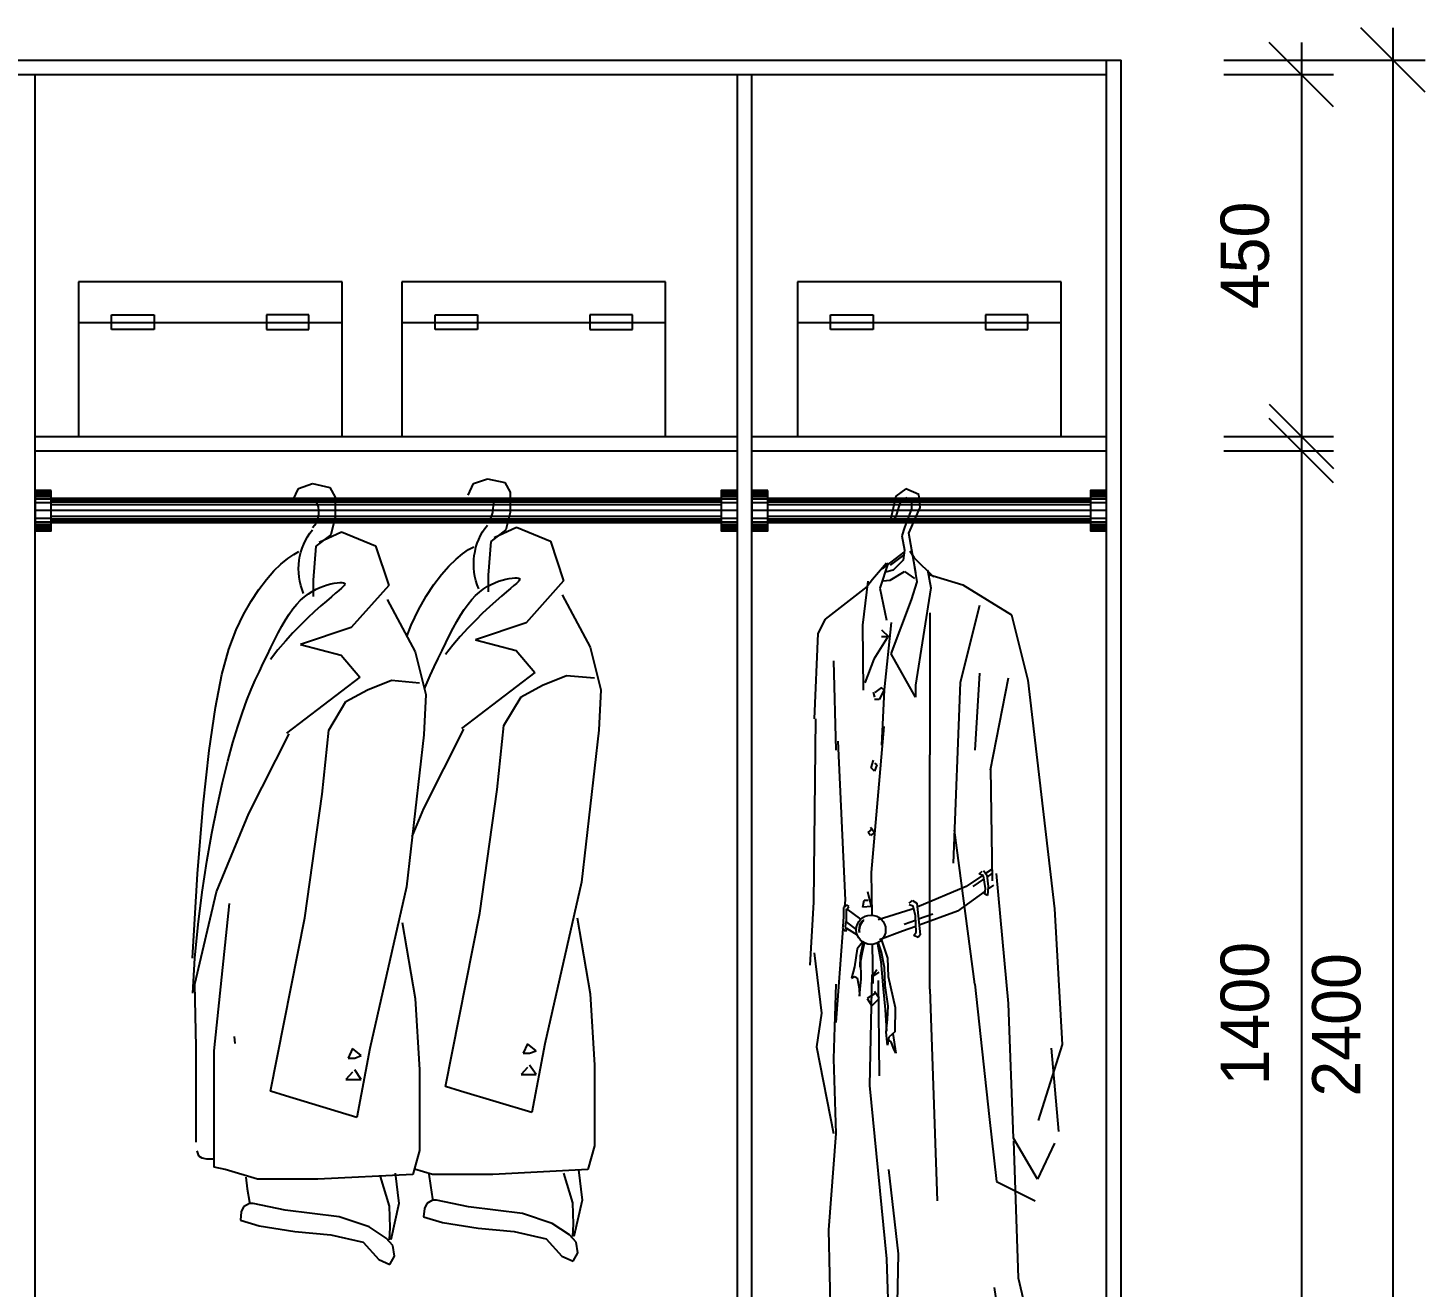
# Model space of a CAD drawing. Header units: millimetres. Extents: x 24776 to 57176, y -19492 to 15017.
# Drawn here: x 41316 to 43053, y 9793 to 11359 of the extents above; entities that cross this region are included whole.
import ezdxf

# ---------------------------------------------------------------- set-up
doc = ezdxf.new("R2010")
doc.units = ezdxf.units.MM
doc.header["$PDMODE"] = 3
doc.styles.add('RomanS', font='')
doc.styles.get('RomanS').set_extended_font_data('YouYuan')
doc.dimstyles.new('SC40', dxfattribs={"dimtxt": 60, "dimasz": 80, "dimexe": 40, "dimexo": 40, "dimgap": 40, "dimtad": 1, "dimdec": 0, "dimzin": 0, "dimdsep": 46, "dimtxsty": 'RomanS', "dimblk": 'OBLIQUE', "dimcen": 0, "dimdle": 40, "dimclrd": 9, "dimclre": 9, "dimclrt": 4, "dimadec": 0, "dimazin": 0, "dimtfac": 1, "dimtdec": 0, "dimtix": 1, "dimtmove": 2, "dimatfit": 1, "dimldrblk": 'DOT', "dimfxl": 1, "dimtolj": 1, "dimtzin": 0, "dimlwd": -1, "dimlwe": -1, "dimarcsym": 0})

# ---------------------------------------------------------------- blocks, each defined once
blk = doc.blocks.new('DFFGDGSG')
at = {"color": 250}
for p, q in [((33366.6, 11003.6), (33366.6, 10811.3)), ((33694.4, 11003.6), (33366.6, 11003.6)), ((33694.4, 10811.3), (33694.4, 11003.6)), ((33407.8, 10944.1), (33407.8, 10962.3)), ((33407.8, 10962.3), (33460.6, 10962.3)), ((33460.6, 10962.3), (33460.6, 10944.1)), ((33653.2, 10962.3), (33600.4, 10962.3)), ((33600.4, 10962.3), (33600.4, 10944.1)), ((33653.2, 10944.1), (33653.2, 10962.3)), ((33366.6, 10953), (33694.4, 10953)), ((33460.6, 10944.1), (33407.8, 10944.1)), ((33600.4, 10944.1), (33653.2, 10944.1)), ((33366.6, 10811.3), (33694.4, 10811.3))]:
    blk.add_line(p, q, dxfattribs=at)
blk = doc.blocks.new('DFGDGDGS')
at = {"color": 250}
for p, q in [((43240.2, 10683), (43227.8, 10674.1)), ((43256.1, 10675.9), (43240.2, 10683)), ((43227.8, 10674.1), (43220.7, 10642.3)), ((43227.8, 10647.6), (43233.1, 10665.3)), ((43233.1, 10665.3), (43240.2, 10672.3)), ((43240.2, 10672.3), (43247.3, 10668.8)), ((43247.3, 10668.8), (43247.3, 10658.2)), ((43257.9, 10660), (43256.1, 10675.9)), ((43220.7, 10642.3), (43227.8, 10647.6)), ((43247.3, 10658.2), (43238.4, 10635.2)), ((43243.7, 10628.1), (43257.9, 10660)), ((43238.4, 10635.2), (43234.9, 10624.6)), ((43234.9, 10624.6), (43238.4, 10606.9)), ((43252.6, 10578.6), (43243.7, 10628.1)), ((43210.9, 10583.7), (43238.1, 10604.4)), ((43221.2, 10588.2), (43237.5, 10600.5)), ((43238.4, 10606.9), (43236.7, 10594.5)), ((43245.1, 10606.2), (43250.6, 10597.2)), ((43254.1, 10567.3), (43248.2, 10603.3)), ((43250.6, 10597.2), (43274.6, 10573.5)), ((43198.5, 10570.9), (43216, 10591.2)), ((43218.2, 10591.2), (43207.6, 10559.5)), ((43224.3, 10582.1), (43214.7, 10579.4)), ((43220.7, 10569.7), (43238.4, 10580.3)), ((43236.7, 10594.5), (43224.3, 10582.1)), ((43238.4, 10580.3), (43250.8, 10571.5)), ((43267.2, 10582.2), (43271.2, 10560.1)), ((43192, 10561.5), (43139.6, 10521.2)), ((43192.8, 10568.3), (43186.2, 10513.7)), ((43192.8, 10563.4), (43198.5, 10570.9)), ((43211.5, 10568.7), (43220.7, 10569.7)), ((43247.2, 10545), (43254.1, 10567.3)), ((43271.2, 10560.1), (43252, 10439.1)), ((43268.6, 10576.5), (43311, 10563.6)), ((43311, 10563.6), (43371.5, 10526.2)), ((43207.6, 10559.5), (43216, 10519.9)), ((43222, 10478), (43247.2, 10545)), ((43269.9, 10528.9), (43269.9, 10352.2)), ((43331.8, 10537.9), (43307.8, 10442.1)), ((43371.5, 10526.2), (43391.7, 10445)), ((43139.6, 10521.2), (43130.6, 10503.2)), ((43186.2, 10513.7), (43187.2, 10432.8)), ((43210, 10507.9), (43219, 10498.9)), ((43222, 10516.9), (43213, 10433.1)), ((43130.6, 10503.2), (43126.1, 10397.1)), ((43216.9, 10497.9), (43200.1, 10471.3)), ((43219, 10498.9), (43210, 10498.9)), ((43252, 10424.1), (43222, 10478)), ((43150.1, 10469), (43153.1, 10358.2)), ((43200.1, 10471.3), (43189.2, 10441.7)), ((43252, 10439.1), (43252, 10424.1)), ((43307.8, 10442.1), (43298.9, 10217.5)), ((43331.8, 10454), (43325.8, 10358.2)), ((43345.4, 10333.5), (43367.8, 10448)), ((43391.7, 10445), (43424.7, 10160.6)), ((43199.5, 10430.1), (43201, 10424.1)), ((43207, 10421.1), (43201, 10421.1)), ((43210, 10435.9), (43201.5, 10429.7)), ((43213, 10433.1), (43207, 10421.1)), ((43209.4, 10435.5), (43213, 10433.1)), ((43213, 10433.1), (43210, 10364.2)), ((43127.7, 10396.9), (43125.4, 10169.1)), ((43212.9, 10387.7), (43196.8, 10205.9)), ((43155.4, 10369.3), (43164.6, 10171.4)), ((43269.9, 10061), (43269.9, 10352.2)), ((43197.1, 10336), (43200, 10345.7)), ((43201, 10332.1), (43197.1, 10336)), ((43201, 10341.8), (43203.9, 10339.9)), ((43203.9, 10339.9), (43201, 10332.1)), ((43345.4, 10335.3), (43347.2, 10195.6)), ((43193.3, 10255.7), (43199.1, 10260.5)), ((43196.2, 10251.8), (43193.3, 10255.7)), ((43196.2, 10262.5), (43201, 10255.7)), ((43201, 10255.7), (43196.2, 10251.8)), ((43325.8, 10066.9), (43300.5, 10258.5)), ((43196.8, 10205.9), (43197.7, 10152.9)), ((43335.5, 10202.1), (43315, 10188.4)), ((43323.9, 10188.4), (43337.2, 10197.6)), ((43331.3, 10204.2), (43334.8, 10207.7)), ((43336.5, 10201.6), (43331.3, 10204.2)), ((43336.5, 10208.5), (43340.9, 10202.4)), ((43339.1, 10185.9), (43336.5, 10201.6)), ((43347.2, 10209.9), (43339.3, 10204.6)), ((43340.9, 10202.4), (43342.6, 10188.5)), ((43341.1, 10200.3), (43347.2, 10204.5)), ((43367.8, 10043), (43352.6, 10204.5)), ((43192.3, 10182.2), (43197.1, 10163.8)), ((43315, 10188.4), (43254.2, 10162.8)), ((43338.7, 10182.8), (43304.2, 10158)), ((43338.3, 10178.9), (43339.1, 10185.9)), ((43341.7, 10177.2), (43338.3, 10178.9)), ((43342.6, 10188.5), (43341.7, 10177.2)), ((43349, 10190.2), (43342.4, 10185.4)), ((43125.4, 10169.1), (43120.8, 10090.8)), ((43166.2, 10165.4), (43162.6, 10162.5)), ((43162.6, 10162.5), (43162.6, 10151.2)), ((43164.6, 10171.4), (43164, 10163.6)), ((43169.2, 10163.8), (43166.2, 10165.4)), ((43166.2, 10156.2), (43166.5, 10160.8)), ((43166.5, 10160.8), (43183.9, 10147.8)), ((43166.6, 10160.1), (43169.2, 10163.8)), ((43186.5, 10162.8), (43188.4, 10171.5)), ((43197.1, 10163.8), (43186.5, 10162.8)), ((43188.4, 10171.5), (43193.3, 10171.5)), ((43244.1, 10167.6), (43248.4, 10171.1)), ((43249.3, 10164.1), (43244.1, 10165.8)), ((43250, 10161.1), (43246.8, 10159.7)), ((43248.4, 10171.1), (43253.7, 10167.6)), ((43251.9, 10151.9), (43249.3, 10164.1)), ((43253.7, 10167.6), (43258, 10128.4)), ((43424.7, 10160.6), (43434.6, 9991.9)), ((43162.6, 10151.2), (43161.9, 10138.9)), ((43162.6, 10147.2), (43162.7, 10147.1)), ((43164.9, 10138.6), (43166.2, 10146.5)), ((43165.9, 10144.6), (43178.7, 10134.7)), ((43166.2, 10146.5), (43166.2, 10156.2)), ((43183.6, 10143.2), (43182.3, 10140.6)), ((43186.8, 10146.4), (43183.6, 10143.2)), ((43183.6, 10140.8), (43185.9, 10144)), ((43185.9, 10144), (43187.8, 10146.2)), ((43187.6, 10147), (43187, 10146.6)), ((43187.8, 10146.2), (43187.6, 10147)), ((43246.8, 10159.7), (43205.6, 10147.2)), ((43237.9, 10141.8), (43252.2, 10146.8)), ((43252.8, 10131.9), (43251.9, 10151.9)), ((43255.8, 10148.1), (43273.7, 10154.4)), ((43304.2, 10158), (43256.7, 10140.5)), ((43161.9, 10136.3), (43153.1, 10019.5)), ((43161.9, 10138.9), (43161.3, 10137.2)), ((43161.3, 10137.2), (43163.6, 10133.9)), ((43163.6, 10133.9), (43166.9, 10133.6)), ((43165.9, 10135.6), (43164.9, 10138.6)), ((43166.9, 10133.6), (43165.9, 10135.6)), ((43166.2, 10136.5), (43179.6, 10128.2)), ((43182.3, 10140.6), (43181.7, 10133.8)), ((43181.7, 10133.8), (43182.3, 10131.5)), ((43182.3, 10131.5), (43182.5, 10135.1)), ((43182.5, 10135.1), (43183.6, 10140.8)), ((43236.1, 10132.9), (43207.4, 10122.1)), ((43252.5, 10138.9), (43236.1, 10132.9)), ((43250.2, 10127.5), (43252.8, 10131.9)), ((43255.4, 10124.9), (43250.2, 10127.5)), ((43258, 10128.4), (43255.4, 10124.9)), ((43179.6, 10111.1), (43176.3, 10088.4)), ((43186.4, 10119.1), (43179.6, 10111.1)), ((43187.2, 10119.1), (43183.4, 10101.9)), ((43186.4, 10106.9), (43188.5, 10118.2)), ((43198.3, 10116.5), (43199.1, 10067.8)), ((43204.4, 10119.1), (43209, 10095.1)), ((43209.9, 10106.9), (43205.7, 10119.1)), ((43209.9, 10121.6), (43217.4, 10099.3)), ((43126.1, 10105.9), (43135.1, 10031)), ((43183.4, 10101.9), (43183, 10088)), ((43184.3, 10096), (43186.4, 10106.9)), ((43184.7, 10073.7), (43184.3, 10096)), ((43209, 10095.1), (43212, 10061.2)), ((43213.6, 10087.6), (43209.9, 10106.9)), ((43217.4, 10099.3), (43218.3, 10076.7)), ((43176.3, 10088.4), (43172.5, 10074.6)), ((43172.5, 10074.6), (43176.3, 10076.7)), ((43176.3, 10076.7), (43179.6, 10075)), ((43179.6, 10075), (43182.2, 10061.6)), ((43182.6, 10052.3), (43184.7, 10073.7)), ((43198, 10078.9), (43195, 9941.2)), ((43204, 10084.9), (43198, 10075.9)), ((43198, 10075.9), (43207, 10081.9)), ((43214.5, 10065.3), (43213.6, 10087.6)), ((43218.3, 10076.7), (43226.7, 10038.1)), ((43153.1, 10066.9), (43150.1, 9974.1)), ((43182.2, 10061.6), (43182.6, 10052.3)), ((43207, 10049), (43201, 10058)), ((43205.7, 10071.6), (43207, 9953.2)), ((43212, 10061.2), (43214.5, 10035.6)), ((43218.3, 10039.7), (43214.5, 10065.3)), ((43269.9, 10061), (43278.9, 9797.5)), ((43325.8, 10066.9), (43343.8, 9902.3)), ((43201, 10055), (43192.1, 10049)), ((43192.1, 10049), (43198, 10040)), ((43198, 10040), (43207, 10049)), ((43217.4, 10023), (43218.3, 10039.7)), ((43373.8, 9875.3), (43367.8, 10043)), ((43135.1, 10031), (43129.1, 9989.1)), ((43214.5, 10035.6), (43216.2, 10008.7)), ((43215.7, 10007.4), (43217.4, 10023)), ((43226.7, 10038.1), (43226.2, 10007.9)), ((43217.4, 9991.1), (43215.7, 10007.4)), ((43226.2, 10007.9), (43219.1, 10001.1)), ((43224.1, 10005.8), (43227.5, 9981.4)), ((43129.1, 9989.1), (43150.1, 9881.3)), ((43219.1, 10001.1), (43217.4, 9991.1)), ((43222, 9995.3), (43218.7, 9997.8)), ((43224.6, 9987.3), (43222, 9995.3)), ((43227.5, 9981.4), (43224.6, 9987.3)), ((43434.6, 9991.9), (43404.6, 9897.5)), ((43420.8, 9987.3), (43430, 9883.7)), ((43150.1, 9974.1), (43153.1, 9881.3)), ((43195, 9941.2), (43216, 9725.6)), ((43343.8, 9902.3), (43352.8, 9821.5)), ((43153.1, 9881.3), (43144.1, 9761.6)), ((43403.7, 9824.4), (43373.8, 9875.3)), ((43373.8, 9872.3), (43379.7, 9701.7)), ((43424.7, 9869.4), (43403.7, 9824.4)), ((43231, 9731.6), (43219, 9836.4)), ((43352.8, 9821.5), (43400.7, 9797.5)), ((43144.1, 9761.6), (43147.1, 9608.9)), ((43228, 9581.9), (43231, 9731.6)), ((43216, 9725.6), (43222, 9561)), ((43379.7, 9701.7), (43394.7, 9638.8)), ((43349.8, 9689.7), (43367.8, 9570)), ((43394.7, 9638.8), (43325.8, 9617.9)), ((43325.8, 9617.9), (43314.9, 9620.9)), ((43147.1, 9573), (43186.1, 9581.9)), ((43168.1, 9561), (43147.1, 9573)), ((43186.1, 9581.9), (43228, 9581.9)), ((43367.8, 9570), (43311.9, 9555)), ((43219, 9555), (43168.1, 9561)), ((43311.9, 9555), (43246, 9552)), ((43246, 9552), (43204, 9543))]:
    blk.add_line(p, q, dxfattribs=at)
blk.add_circle((43196.7, 10134.7), 18.3, dxfattribs=at)
blk = doc.blocks.new('SDFSFSF')
at = {"color": 250}
for p, q in [((25329, 7968.9), (25346.5, 7974.9)), ((25346.5, 7974.9), (25368.3, 7970.1)), ((25540, 7960.4), (25546.6, 7974.8)), ((25546.6, 7974.8), (25564, 7980.8)), ((25564, 7980.8), (25585.8, 7976)), ((25585.8, 7976), (25592.4, 7964)), ((25322.5, 7954.5), (25329, 7968.9)), ((25368.3, 7970.1), (25374.8, 7958.1)), ((25374.8, 7958.1), (25374.8, 7932.9)), ((25572, 7952.2), (25564.8, 7956.2)), ((25592.4, 7964), (25592.4, 7938.8)), ((25566, 7925.8), (25570.8, 7939)), ((25570.8, 7939), (25572, 7952.2)), ((25592.4, 7938.8), (25586.9, 7917.2)), ((25374.8, 7932.9), (25369.4, 7911.3)), ((25572.3, 7907.9), (25600, 7920.8)), ((25600, 7920.8), (25642.4, 7903.3)), ((25369.4, 7911.3), (25350.8, 7896.9)), ((25354.8, 7902), (25382.5, 7914.9)), ((25382.5, 7914.9), (25424.8, 7897.4)), ((25568.4, 7902.8), (25565.1, 7860.8)), ((25586.9, 7917.2), (25568.4, 7902.8)), ((25642.4, 7903.3), (25658.8, 7853.8)), ((25315.7, 7881.6), (25323.2, 7886.8)), ((25323.2, 7886.8), (25329.7, 7890.3)), ((25350.8, 7896.9), (25347.6, 7854.8)), ((25424.8, 7897.4), (25441.3, 7847.9)), ((25525, 7880.7), (25533.2, 7887.5)), ((25533.2, 7887.5), (25540.7, 7892.7)), ((25540.7, 7892.7), (25547.3, 7896.3)), ((25298.6, 7866.2), (25307.4, 7874.8)), ((25307.4, 7874.8), (25315.7, 7881.6)), ((25506.9, 7861.6), (25516.2, 7872.1)), ((25516.2, 7872.1), (25525, 7880.7)), ((25279.9, 7843.3), (25289.4, 7855.7)), ((25289.4, 7855.7), (25298.6, 7866.2)), ((25347.6, 7854.8), (25347.6, 7834.4)), ((25369.4, 7850.1), (25373.5, 7850.9)), ((25373.5, 7850.9), (25377.2, 7851.5)), ((25377.2, 7851.5), (25380.5, 7851.7)), ((25380.5, 7851.7), (25383.2, 7851.7)), ((25383.2, 7851.7), (25385.2, 7851.4)), ((25385.2, 7851.4), (25386.4, 7850.8)), ((25386.4, 7850.8), (25386.8, 7849.9)), ((25497.4, 7849.2), (25506.9, 7861.6)), ((25565.1, 7860.8), (25565.1, 7840.4)), ((25568.5, 7849.3), (25573.3, 7851.5)), ((25573.3, 7851.5), (25577.9, 7853.3)), ((25577.9, 7853.3), (25582.5, 7854.8)), ((25582.5, 7854.8), (25586.9, 7856)), ((25586.9, 7856), (25591, 7856.8)), ((25591, 7856.8), (25594.8, 7857.4)), ((25594.8, 7857.4), (25598, 7857.7)), ((25600.2, 7850.7), (25596.9, 7847.9)), ((25598, 7857.7), (25600.7, 7857.6)), ((25602.5, 7852.9), (25600.2, 7850.7)), ((25600.7, 7857.6), (25602.7, 7857.3)), ((25603.9, 7854.6), (25602.5, 7852.9)), ((25602.7, 7857.3), (25604, 7856.7)), ((25604.4, 7855.8), (25603.9, 7854.6)), ((25604, 7856.7), (25604.4, 7855.8)), ((25658.8, 7853.8), (25612.2, 7801.6)), ((25270.3, 7828.8), (25279.9, 7843.3)), ((25331.8, 7829.7), (25336.6, 7834)), ((25336.6, 7834), (25341.4, 7837.7)), ((25341.4, 7837.7), (25346.2, 7840.8)), ((25346.2, 7840.8), (25351, 7843.4)), ((25351, 7843.4), (25355.7, 7845.6)), ((25355.7, 7845.6), (25360.4, 7847.4)), ((25360.4, 7847.4), (25365, 7848.9)), ((25370.1, 7834.1), (25364, 7828.8)), ((25365, 7848.9), (25369.4, 7850.1)), ((25375.2, 7838.4), (25370.1, 7834.1)), ((25379.4, 7842), (25375.2, 7838.4)), ((25382.6, 7844.8), (25379.4, 7842)), ((25384.9, 7847), (25382.6, 7844.8)), ((25386.3, 7848.7), (25384.9, 7847)), ((25386.8, 7849.9), (25386.3, 7848.7)), ((25441.3, 7847.9), (25394.6, 7795.7)), ((25478.4, 7818), (25487.8, 7834.7)), ((25487.8, 7834.7), (25497.4, 7849.2)), ((25544.6, 7830.6), (25549.3, 7835.6)), ((25549.3, 7835.6), (25554.1, 7839.9)), ((25554.1, 7839.9), (25558.9, 7843.6)), ((25558.9, 7843.6), (25563.8, 7846.7)), ((25563.8, 7846.7), (25568.5, 7849.3)), ((25581.5, 7834.8), (25574.4, 7828.6)), ((25587.6, 7840), (25581.5, 7834.8)), ((25592.8, 7844.3), (25587.6, 7840)), ((25596.9, 7847.9), (25592.8, 7844.3)), ((25656.8, 7836.5), (25691.7, 7771.5)), ((25260.8, 7812.1), (25270.3, 7828.8)), ((25317.7, 7812.5), (25322.3, 7819)), ((25322.3, 7819), (25327, 7824.7)), ((25327, 7824.7), (25331.8, 7829.7)), ((25356.9, 7822.7), (25349, 7815.6)), ((25364, 7828.8), (25356.9, 7822.7)), ((25439.2, 7830.6), (25474.2, 7765.6)), ((25469.1, 7798.7), (25478.4, 7818)), ((25530.6, 7811.2), (25535.2, 7818.4)), ((25535.2, 7818.4), (25539.9, 7824.9)), ((25539.9, 7824.9), (25544.6, 7830.6)), ((25566.5, 7821.5), (25558, 7813.5)), ((25574.4, 7828.6), (25566.5, 7821.5)), ((25251.6, 7792.8), (25260.8, 7812.1)), ((25308.5, 7797.5), (25313.1, 7805.3)), ((25313.1, 7805.3), (25317.7, 7812.5)), ((25331.5, 7798.8), (25322.2, 7789.2)), ((25340.5, 7807.6), (25331.5, 7798.8)), ((25349, 7815.6), (25340.5, 7807.6)), ((25463.9, 7784.7), (25469.1, 7798.7)), ((25521.5, 7795), (25526, 7803.4)), ((25526, 7803.4), (25530.6, 7811.2)), ((25549, 7804.7), (25539.7, 7795.1)), ((25558, 7813.5), (25549, 7804.7)), ((25612.2, 7801.6), (25549.1, 7780.4)), ((25242.6, 7768.7), (25251.6, 7792.8)), ((25299.4, 7780.2), (25303.9, 7789.1)), ((25303.9, 7789.1), (25308.5, 7797.5)), ((25322.2, 7789.2), (25312.8, 7778.9)), ((25394.6, 7795.7), (25331.6, 7774.5)), ((25512.3, 7776.8), (25516.9, 7786.1)), ((25516.9, 7786.1), (25521.5, 7795)), ((25530.3, 7784.8), (25521, 7773.8)), ((25539.7, 7795.1), (25530.3, 7784.8)), ((25234, 7737.4), (25242.6, 7768.7)), ((25290.1, 7761.2), (25294.7, 7770.9)), ((25303.4, 7767.9), (25294.3, 7756.2)), ((25294.7, 7770.9), (25299.4, 7780.2)), ((25312.8, 7778.9), (25303.4, 7767.9)), ((25331.6, 7774.5), (25382.3, 7761.5)), ((25474.2, 7765.6), (25487.6, 7712.4)), ((25502.9, 7757.2), (25507.6, 7767.1)), ((25507.6, 7767.1), (25512.3, 7776.8)), ((25521, 7773.8), (25511.9, 7762.1)), ((25549.1, 7780.4), (25599.8, 7767.4)), ((25599.8, 7767.4), (25623, 7739.8)), ((25691.7, 7771.5), (25705.1, 7718.3)), ((25280.5, 7741.1), (25285.3, 7751.3)), ((25285.3, 7751.3), (25290.1, 7761.2)), ((25382.3, 7761.5), (25405.5, 7733.9)), ((25493, 7736.3), (25498, 7747)), ((25498, 7747), (25502.9, 7757.2)), ((25225.8, 7696.3), (25234, 7737.4)), ((25270.3, 7718.6), (25275.5, 7730.4)), ((25275.5, 7730.4), (25280.5, 7741.1)), ((25405.5, 7733.9), (25314.3, 7664.5)), ((25415.1, 7718.3), (25444.6, 7730.2)), ((25444.6, 7730.2), (25479.5, 7727.2)), ((25487.9, 7724.5), (25493, 7736.3)), ((25623, 7739.8), (25531.9, 7670.4)), ((25632.6, 7724.2), (25662.2, 7736.1)), ((25662.2, 7736.1), (25697.1, 7733.1)), ((25265, 7705.3), (25270.3, 7718.6)), ((25388.2, 7703.6), (25415.1, 7718.3)), ((25487.6, 7712.4), (25484.9, 7662.2)), ((25485.8, 7719.4), (25487.9, 7724.5)), ((25605.8, 7709.5), (25632.6, 7724.2)), ((25705.1, 7718.3), (25702.4, 7668.1)), ((25218, 7642.9), (25225.8, 7696.3)), ((25259.5, 7690.2), (25265, 7705.3)), ((25366.7, 7668.1), (25388.2, 7703.6)), ((25584.3, 7674), (25605.8, 7709.5)), ((25253.7, 7672.8), (25259.5, 7690.2)), ((25247.7, 7652.8), (25253.7, 7672.8)), ((25267.4, 7564.7), (25317.4, 7663.4)), ((25358.7, 7588.4), (25366.7, 7668.1)), ((25484.9, 7662.2), (25463.4, 7473.1)), ((25484.9, 7570.6), (25534.9, 7669.3)), ((25576.2, 7594.3), (25584.3, 7674)), ((25702.4, 7668.1), (25681, 7479)), ((25210.7, 7574.9), (25218, 7642.9)), ((25241.3, 7629.5), (25247.7, 7652.8)), ((25234.7, 7602.9), (25241.3, 7629.5)), ((25228, 7573), (25234.7, 7602.9)), ((25554.7, 7440.6), (25576.2, 7594.3)), ((25203.8, 7489.5), (25210.7, 7574.9)), ((25221.3, 7540.1), (25228, 7573)), ((25337.2, 7434.7), (25358.7, 7588.4)), ((25227.1, 7467.2), (25267.4, 7564.7)), ((25470.5, 7535.9), (25484.9, 7570.6)), ((25215.1, 7504.6), (25221.3, 7540.1)), ((25209.3, 7466.6), (25215.1, 7504.6)), ((25197.5, 7384.5), (25203.8, 7489.5)), ((25463.4, 7473.1), (25417.8, 7272.2)), ((25681, 7479), (25635.3, 7278.2)), ((25200.2, 7352.4), (25227.1, 7467.2)), ((25204.3, 7426.5), (25209.3, 7466.6)), ((25224.4, 7269.3), (25243.2, 7452.5)), ((25294.2, 7219.1), (25337.2, 7434.7)), ((25511.8, 7225), (25554.7, 7440.6)), ((25675.6, 7434.7), (25691.7, 7340.2)), ((25200.4, 7384.5), (25204.3, 7426.5)), ((25458, 7428.8), (25474.2, 7334.3)), ((25197.6, 7341), (25200.4, 7384.5)), ((25201.8, 7274.1), (25200.2, 7352.4)), ((25474.2, 7334.3), (25479.5, 7245.7)), ((25691.7, 7340.2), (25697.1, 7251.6)), ((25249.2, 7287.2), (25249.9, 7278.4)), ((25613.8, 7278.2), (25608.4, 7266.3)), ((25624.6, 7269.3), (25613.8, 7278.2)), ((25635.3, 7278.2), (25619.2, 7192.5)), ((25201.8, 7155.6), (25201.8, 7274.1)), ((25224.4, 7124.5), (25224.4, 7269.3)), ((25396.3, 7272.2), (25390.9, 7260.4)), ((25390.9, 7260.4), (25399, 7260.4)), ((25407, 7263.4), (25396.3, 7272.2)), ((25399, 7260.4), (25407, 7263.4)), ((25417.8, 7272.2), (25401.6, 7186.6)), ((25608.4, 7266.3), (25616.5, 7266.3)), ((25616.5, 7266.3), (25624.6, 7269.3)), ((25396.3, 7242.7), (25388.2, 7233.8)), ((25407, 7233.8), (25399, 7245.7)), ((25479.5, 7245.7), (25479.5, 7145.2)), ((25613.8, 7248.6), (25605.8, 7239.7)), ((25624.6, 7239.7), (25616.5, 7251.6)), ((25697.1, 7251.6), (25697.1, 7151.1)), ((25388.2, 7233.8), (25407, 7233.8)), ((25605.8, 7239.7), (25624.6, 7239.7)), ((25313, 7213.2), (25294.2, 7219.1)), ((25401.6, 7186.6), (25313, 7213.2)), ((25530.6, 7219.1), (25511.8, 7225)), ((25619.2, 7192.5), (25530.6, 7219.1)), ((25202.8, 7145.1), (25204.8, 7138.8)), ((25204.8, 7138.8), (25209, 7136.1)), ((25479.5, 7145.2), (25471.5, 7115.7)), ((25697.1, 7151.1), (25689, 7121.6)), ((25209, 7136.1), (25214.8, 7134.9)), ((25214.8, 7134.9), (25224.1, 7134.9)), ((25237.8, 7121.6), (25224.4, 7124.5)), ((25278.1, 7109.8), (25237.8, 7121.6)), ((25495.6, 7115.7), (25473.3, 7122.2)), ((25689, 7121.6), (25570.8, 7115.7)), ((25677.2, 7121.2), (25681.8, 7083.4)), ((25263.5, 7112), (25265.3, 7097.7)), ((25353.3, 7109.8), (25278.1, 7109.8)), ((25471.5, 7115.7), (25353.3, 7109.8)), ((25430.8, 7113), (25442, 7076.2)), ((25449.4, 7117.1), (25454.1, 7079.3)), ((25491.3, 7116.1), (25493.1, 7101.8)), ((25570.8, 7115.7), (25495.6, 7115.7)), ((25658.6, 7117.1), (25669.8, 7080.3)), ((25265.3, 7097.7), (25268.1, 7081.3)), ((25493.1, 7101.8), (25495.9, 7085.4)), ((25257.9, 7069), (25257, 7058.8)), ((25260.7, 7075.2), (25257.9, 7069)), ((25268.1, 7079.3), (25260.7, 7075.2)), ((25272.8, 7079.3), (25268.1, 7079.3)), ((25312.7, 7071.1), (25272.8, 7079.3)), ((25379.7, 7062.9), (25312.7, 7071.1)), ((25442, 7076.2), (25442.9, 7049.6)), ((25454.1, 7079.3), (25443.8, 7034.3)), ((25485.7, 7073.1), (25484.7, 7062.9)), ((25488.5, 7079.3), (25485.7, 7073.1)), ((25495.9, 7083.4), (25488.5, 7079.3)), ((25500.6, 7083.4), (25495.9, 7083.4)), ((25540.5, 7075.2), (25500.6, 7083.4)), ((25607.5, 7067), (25540.5, 7075.2)), ((25669.8, 7080.3), (25670.7, 7053.7)), ((25681.8, 7083.4), (25671.6, 7038.4)), ((25257, 7058.8), (25280.2, 7051.7)), ((25280.2, 7051.7), (25324.8, 7044.5)), ((25416.9, 7050.6), (25379.7, 7062.9)), ((25484.7, 7062.9), (25508, 7055.7)), ((25508, 7055.7), (25552.6, 7048.6)), ((25644.7, 7054.7), (25607.5, 7067)), ((25666, 7040.4), (25644.7, 7054.7)), ((25670.7, 7053.7), (25669.8, 7038.4)), ((25324.8, 7044.5), (25369.5, 7040.4)), ((25369.5, 7040.4), (25409.4, 7031.2)), ((25438.3, 7036.3), (25416.9, 7050.6)), ((25446.6, 7027.1), (25438.3, 7036.3)), ((25442.9, 7049.6), (25442, 7034.3)), ((25552.6, 7048.6), (25597.2, 7044.5)), ((25597.2, 7044.5), (25637.2, 7035.3)), ((25637.2, 7035.3), (25656.7, 7013.8)), ((25674.4, 7031.2), (25666, 7040.4)), ((25409.4, 7031.2), (25429, 7009.7)), ((25448.5, 7013.8), (25446.6, 7027.1)), ((25670.7, 7007.7), (25676.3, 7017.9)), ((25676.3, 7017.9), (25674.4, 7031.2)), ((25429, 7009.7), (25442.9, 7003.6)), ((25442.9, 7003.6), (25448.5, 7013.8)), ((25656.7, 7013.8), (25670.7, 7007.7))]:
    blk.add_line(p, q, dxfattribs=at)
at = {"color": 250, "extrusion": (0, 0, -1)}
for centre, major_axis, start_param, end_param in [((25330.2, 7939.1), (0, 26.4), 0.949628, 2.398127), ((25612.6, 7874.6), (0, 72.2), 4.274758, 5.450762), ((25395, 7868.6), (0, 72.2), 4.274758, 5.450762)]:
    blk.add_ellipse(centre, major_axis=major_axis, ratio=0.909091, start_param=start_param, end_param=end_param, dxfattribs=at)
blk = doc.blocks.new('_Oblique')
at = {"color": 0, "linetype": 'ByBlock', "lineweight": -2}
blk.add_line((-0.5, -0.5), (0.5, 0.5), dxfattribs=at)
blk = doc.blocks.new('*D118')
at = {"color": 9, "transparency": 16777216}
for p, q in [((43012.9, 11359.3), (43012.9, 8879.3)), ((42802.9, 11319.3), (43052.9, 11319.3)), ((42802.9, 8919.3), (43052.9, 8919.3))]:
    blk.add_line(p, q, dxfattribs=at)
at = {"layer": 'Defpoints', "color": 0, "transparency": 16777216}
for p in [(42762.9, 11319.3), (42762.9, 8919.3), (43012.9, 8919.3)]:
    blk.add_point(p, dxfattribs=at)
at = {"color": 9, "transparency": 16777216, "xscale": 80, "yscale": 80, "zscale": 80}
for p, rotation in [((43012.9, 11319.3), 90), ((43012.9, 8919.3), 270)]:
    blk.add_blockref('_Oblique', p, dxfattribs=dict(at, rotation=rotation))
at = {"color": 4, "transparency": 16777216, "insert": (42942.9, 10119.3), "char_height": 60, "attachment_point": 5, "rotation": 90, "style": 'RomanS'}
blk.add_mtext('\\A1;2400', dxfattribs=at)
blk = doc.blocks.new('_Dot')
at = {"color": 0, "linetype": 'ByBlock', "lineweight": -2}
blk.add_line((-0.5, 0), (-1, 0), dxfattribs=at)
at = {"color": 0, "linetype": 'ByBlock', "const_width": 0.5}
blk.add_lwpolyline([(-0.25, 0, 1), (0.25, 0, 1)], format="xyb", close=True, dxfattribs=at)
blk = doc.blocks.new('*D119')
at = {"color": 9, "transparency": 16777216}
for p, q in [((42899.1, 11341.3), (42899.1, 10811.3)), ((42802.9, 11301.3), (42939.1, 11301.3)), ((42802.9, 10851.3), (42939.1, 10851.3))]:
    blk.add_line(p, q, dxfattribs=at)
at = {"layer": 'Defpoints', "color": 0, "transparency": 16777216}
for p in [(42762.9, 11301.3), (42762.9, 10851.3), (42899.1, 10851.3)]:
    blk.add_point(p, dxfattribs=at)
at = {"color": 9, "transparency": 16777216, "xscale": 80, "yscale": 80, "zscale": 80}
for p, rotation in [((42899.1, 11301.3), 90), ((42899.1, 10851.3), 270)]:
    blk.add_blockref('_Oblique', p, dxfattribs=dict(at, rotation=rotation))
at = {"color": 4, "transparency": 16777216, "insert": (42829.1, 11076.3), "char_height": 60, "attachment_point": 5, "rotation": 90, "style": 'RomanS'}
blk.add_mtext('\\A1;450', dxfattribs=at)
blk = doc.blocks.new('*D120')
at = {"color": 9, "transparency": 16777216}
for p, q in [((42899.1, 10873.3), (42899.1, 9393.3)), ((42802.9, 10833.3), (42939.1, 10833.3)), ((42802.9, 9433.3), (42939.1, 9433.3))]:
    blk.add_line(p, q, dxfattribs=at)
at = {"layer": 'Defpoints', "color": 0, "transparency": 16777216}
for p in [(42762.9, 10833.3), (42762.9, 9433.3), (42899.1, 9433.3)]:
    blk.add_point(p, dxfattribs=at)
at = {"color": 9, "transparency": 16777216, "xscale": 80, "yscale": 80, "zscale": 80}
for p, rotation in [((42899.1, 10833.3), 90), ((42899.1, 9433.3), 270)]:
    blk.add_blockref('_Oblique', p, dxfattribs=dict(at, rotation=rotation))
at = {"color": 4, "transparency": 16777216, "insert": (42829.1, 10133.3), "char_height": 60, "attachment_point": 5, "rotation": 90, "style": 'RomanS'}
blk.add_mtext('\\A1;1400', dxfattribs=at)

msp = doc.modelspace()

# ---------------------------------------------------------------- linework, layer by layer
at = {"color": 255}
for p, q in [((39889, 11319.3), (42675, 11319.3)), ((42657, 8919.3), (42657, 11319.3)), ((42675, 8919.3), (42675, 11319.3)), ((39907, 11301.3), (42657, 11301.3)), ((41325, 8919.3), (41325, 11301.3)), ((42198, 8919.3), (42198, 11301.3)), ((42216, 8919.3), (42216, 11301.3)), ((41325, 10851.3), (42198, 10851.3)), ((42216, 10851.3), (42657, 10851.3)), ((41325, 10833.3), (42198, 10833.3)), ((42216, 10833.3), (42657, 10833.3)), ((42178, 10773.9), (41345, 10773.9)), ((42637, 10773.9), (42236, 10773.9)), ((42178, 10743.9), (41345, 10743.9)), ((42637, 10743.9), (42236, 10743.9))]:
    msp.add_line(p, q, dxfattribs=at)
at = {"color": 250}
for p, q in [((41345, 10783.4), (41325, 10783.4)), ((41345, 10782.8), (41325, 10782.8)), ((41345, 10782), (41325, 10782)), ((41345, 10781), (41325, 10781)), ((41345, 10779.8), (41325, 10779.8)), ((41345, 10778.1), (41325, 10778.1)), ((41345, 10776), (41325, 10776)), ((41345, 10773.3), (41325, 10773.3)), ((41345, 10768.5), (41325, 10768.5)), ((42178, 10773.5), (41345, 10773.5)), ((42178, 10772.6), (41345, 10772.6)), ((42178, 10771.4), (41345, 10771.4)), ((42178, 10769.5), (41345, 10769.5)), ((42198, 10783.4), (42178, 10783.4)), ((42198, 10782.8), (42178, 10782.8)), ((42198, 10782), (42178, 10782)), ((42198, 10781), (42178, 10781)), ((42198, 10779.8), (42178, 10779.8)), ((42198, 10778.1), (42178, 10778.1)), ((42198, 10776), (42178, 10776)), ((42198, 10773.3), (42178, 10773.3)), ((42198, 10768.5), (42178, 10768.5)), ((42236, 10783.4), (42216, 10783.4)), ((42236, 10782.8), (42216, 10782.8)), ((42236, 10782), (42216, 10782)), ((42236, 10781), (42216, 10781)), ((42236, 10779.8), (42216, 10779.8)), ((42236, 10778.1), (42216, 10778.1)), ((42236, 10776), (42216, 10776)), ((42236, 10773.3), (42216, 10773.3)), ((42236, 10768.5), (42216, 10768.5)), ((42637, 10773.5), (42236, 10773.5)), ((42637, 10772.6), (42236, 10772.6)), ((42637, 10771.4), (42236, 10771.4)), ((42637, 10769.5), (42236, 10769.5)), ((42657, 10783.4), (42637, 10783.4)), ((42657, 10782.8), (42637, 10782.8)), ((42657, 10782), (42637, 10782)), ((42657, 10781), (42637, 10781)), ((42657, 10779.8), (42637, 10779.8)), ((42657, 10778.1), (42637, 10778.1)), ((42657, 10776), (42637, 10776)), ((42657, 10773.3), (42637, 10773.3)), ((42657, 10768.5), (42637, 10768.5)), ((41345, 10758.9), (41325, 10758.9)), ((42178, 10766), (41345, 10766)), ((42178, 10758.9), (41345, 10758.9)), ((42178, 10751.7), (41345, 10751.7)), ((42198, 10758.9), (42178, 10758.9)), ((42236, 10758.9), (42216, 10758.9)), ((42637, 10766), (42236, 10766)), ((42637, 10758.9), (42236, 10758.9)), ((42637, 10751.7), (42236, 10751.7)), ((42657, 10758.9), (42637, 10758.9)), ((41345, 10749.3), (41325, 10749.3)), ((41345, 10744.5), (41325, 10744.5)), ((41345, 10741.8), (41325, 10741.8)), ((41345, 10739.7), (41325, 10739.7)), ((41345, 10738), (41325, 10738)), ((41345, 10736.8), (41325, 10736.8)), ((41345, 10735.7), (41325, 10735.7)), ((41345, 10735), (41325, 10735)), ((41345, 10734.4), (41325, 10734.4)), ((42178, 10748.2), (41345, 10748.2)), ((42178, 10746.4), (41345, 10746.4)), ((42178, 10745.2), (41345, 10745.2)), ((42178, 10744.3), (41345, 10744.3)), ((42198, 10749.3), (42178, 10749.3)), ((42198, 10744.5), (42178, 10744.5)), ((42198, 10741.8), (42178, 10741.8)), ((42198, 10739.7), (42178, 10739.7)), ((42198, 10738), (42178, 10738)), ((42198, 10736.8), (42178, 10736.8)), ((42198, 10735.7), (42178, 10735.7)), ((42198, 10735), (42178, 10735)), ((42198, 10734.4), (42178, 10734.4)), ((42236, 10749.3), (42216, 10749.3)), ((42236, 10744.5), (42216, 10744.5)), ((42236, 10741.8), (42216, 10741.8)), ((42236, 10739.7), (42216, 10739.7)), ((42236, 10738), (42216, 10738)), ((42236, 10736.8), (42216, 10736.8)), ((42236, 10735.7), (42216, 10735.7)), ((42236, 10735), (42216, 10735)), ((42236, 10734.4), (42216, 10734.4)), ((42637, 10748.2), (42236, 10748.2)), ((42637, 10746.4), (42236, 10746.4)), ((42637, 10745.2), (42236, 10745.2)), ((42637, 10744.3), (42236, 10744.3)), ((42657, 10749.3), (42637, 10749.3)), ((42657, 10744.5), (42637, 10744.5)), ((42657, 10741.8), (42637, 10741.8)), ((42657, 10739.7), (42637, 10739.7)), ((42657, 10738), (42637, 10738)), ((42657, 10736.8), (42637, 10736.8)), ((42657, 10735.7), (42637, 10735.7)), ((42657, 10735), (42637, 10735)), ((42657, 10734.4), (42637, 10734.4))]:
    msp.add_line(p, q, dxfattribs=at)
at = {"color": 255}
for points in [[(41345, 10783.9), (41325, 10783.9), (41325, 10733.9), (41345, 10733.9)], [(42198, 10783.9), (42178, 10783.9), (42178, 10733.9), (42198, 10733.9)], [(42236, 10783.9), (42216, 10783.9), (42216, 10733.9), (42236, 10733.9)], [(42657, 10783.9), (42637, 10783.9), (42637, 10733.9), (42657, 10733.9)]]:
    msp.add_lwpolyline(points, close=True, dxfattribs=at)

# ---------------------------------------------------------------- block references
at = {"color": 250}
for name, p in [('DFFGDGSG', (8012.2, 40)), ('DFFGDGSG', (8414.3, 40)), ('DFFGDGSG', (8906, 40)), ('SDFSFSF', (16323.2, 2817.7))]:
    msp.add_blockref(name, p, dxfattribs=at)
at = {"color": 255}
msp.add_blockref('DFGDGDGS', (-832.7, 102.9), dxfattribs=at)

# ---------------------------------------------------------------- dimensions: what is measured, and where the dimension line sits
for base, p1, p2, picture, middle in [((43012.9, 8919.3), (42762.9, 11319.3), (42762.9, 8919.3), '*D118', (42942.9, 10119.3)), ((42899.1, 10851.3), (42762.9, 11301.3), (42762.9, 10851.3), '*D119', (42829.1, 11076.3)), ((42899.1, 9433.3), (42762.9, 10833.3), (42762.9, 9433.3), '*D120', (42829.1, 10133.3))]:
    dim = msp.add_linear_dim(base=base, p1=p1, p2=p2, angle=90, dimstyle='SC40', dxfattribs=at)
    dim.commit()
    dim.dimension.update_dxf_attribs({"geometry": picture, "text_midpoint": middle})

doc.saveas('drawing.dxf')
